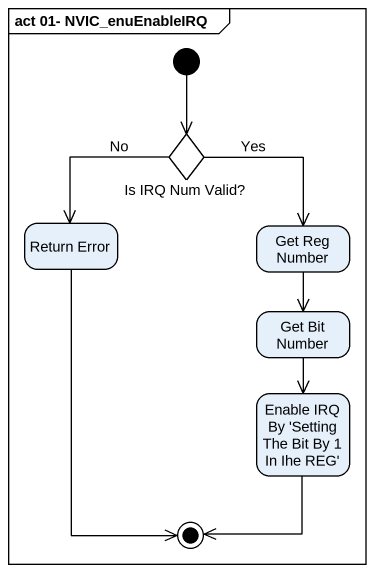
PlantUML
@startuml
mainframe act 01- NVIC_enuEnableIRQ
hide empty description
state "Is IRQ Num Valid?" as Is_IRQ_Num_Valid <<choice>>
state "Return Error" as Return_Error
state "Get Reg Number" as Get_Reg_Number
state "Get Bit Number" as Get_Bit_Number
state "Enable IRQ By 'Setting The Bit By 1 In Ihe REG'" as Enable_IRQ_By_Setting_The
[*] --> Is_IRQ_Num_Valid
Is_IRQ_Num_Valid --> Return_Error : No
Is_IRQ_Num_Valid --> Get_Reg_Number : Yes
Get_Reg_Number --> Get_Bit_Number
Get_Bit_Number --> Enable_IRQ_By_Setting_The
Return_Error --> [*]
Enable_IRQ_By_Setting_The --> [*]
@enduml
